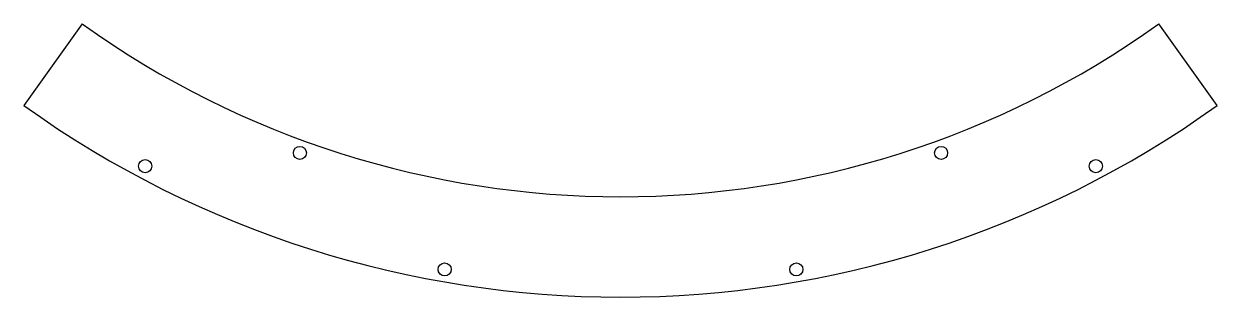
# Model space of a CAD drawing. Header units: millimetres. Extents: x -155 to 155, y 366 to 437.
import ezdxf

# ---------------------------------------------------------------- set-up
doc = ezdxf.new("R2010")
doc.units = ezdxf.units.MM
doc.layers.add('CUT', color=7, linetype='Continuous')

msp = doc.modelspace()

# ---------------------------------------------------------------- linework, layer by layer
at = {"layer": 'CUT'}
for p, q in [((-139.42, 436.76, 0.5), (-154.55, 415.62, 0.5)), ((154.55, 415.62, 0.5), (139.42, 436.76, 0.5))]:
    msp.add_line(p, q, dxfattribs=at)
for centre in [(-83.04, 403.34, 0.5), (83.04, 403.34, 0.5), (-123.14, 399.9, 0.5), (123.14, 399.9, 0.5), (-45.55, 373.18, 0.5), (45.55, 373.18, 0.5)]:
    msp.add_circle(centre, 1.7, dxfattribs=at)
for radius in [239.5, 265.5]:
    msp.add_arc((0, 631.5, 0.5), radius, 234.4, 305.6, dxfattribs=at)

doc.saveas('drawing.dxf')
